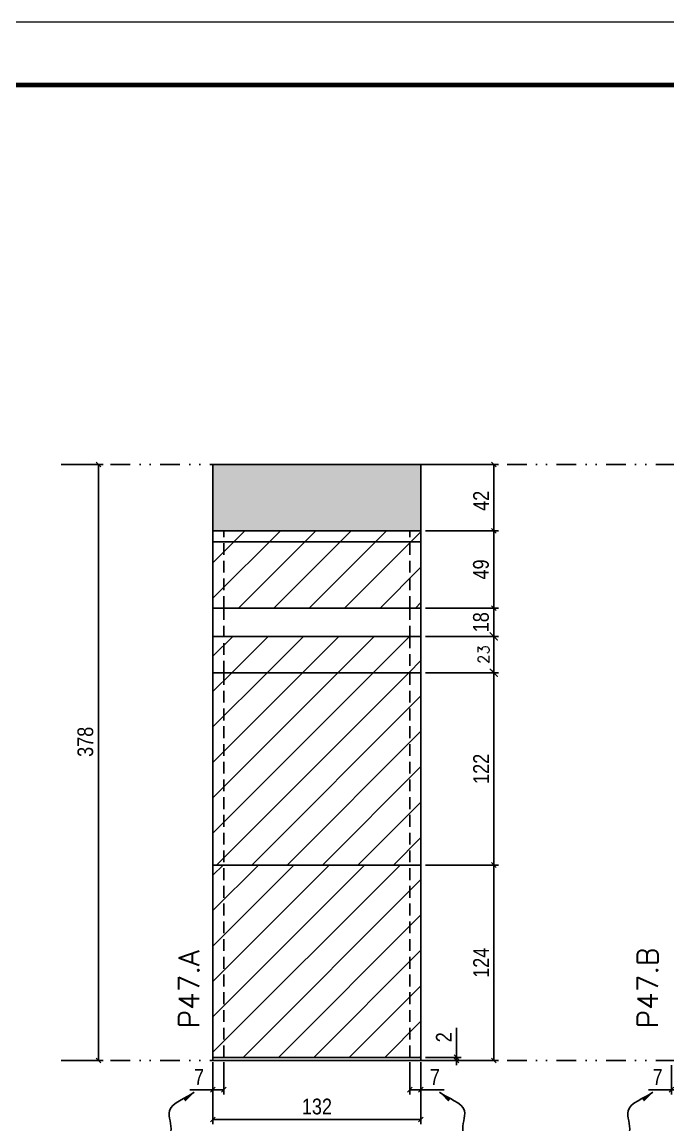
# Model space of a CAD drawing. Extents: x 2949 to 9203, y -16089 to 12527.
# Drawn here: x 8127 to 8537, y 7233 to 7932 of the extents above; entities that cross this region are included whole.
import ezdxf

# ---------------------------------------------------------------- set-up
doc = ezdxf.new("R2010")
doc.units = 0
for name, pattern in [('DASHED', [0.75, 0.5, -0.25]), ('DIVIDE2', [0.625, 0.25, -0.125, 0, -0.125, 0, -0.125]), ('HIDDEN', [0.375, 0.25, -0.125])]:
    doc.linetypes.add(name, pattern=pattern)
for name, color, linetype in [('COTA', 241, 'Continuous'), ('cotas', 4, 'Continuous'), ('Nível', 160, 'Continuous'), ('Painéis', 200, 'Continuous'), ('SARR_2.2x7', 40, 'Continuous'), ('Sarrafo de Pressão', 42, 'HIDDEN')]:
    doc.layers.add(name, color=color, linetype=linetype)
for name, color, linetype, lineweight in [('Folhas', 255, 'Continuous', 9), ('Hachura', 251, 'Continuous', 9), ('SARRAFO DE PRESSAO', 251, 'DASHED', 9), ('Texto Seção', 7, 'Continuous', 15)]:
    doc.layers.add(name, color=color, linetype=linetype, lineweight=lineweight)
doc.styles.add('COTA TECNICA', font='techl___.ttf', dxfattribs={"height": 10})
doc.styles.add('COTA TECNICA-50', font='techl___.ttf', dxfattribs={"height": 10})
doc.styles.add('REGUA-120', font='ROMANS.shx', dxfattribs={"height": 15})
doc.styles.add('ROMANS', font='romans.shx')
doc.styles.get("Standard").update_dxf_attribs({"font": 'arial.ttf'})
doc.dimstyles.new('COTA PAINEL-50', dxfattribs={"dimtxt": 10, "dimasz": 3, "dimexe": 3, "dimexo": 3, "dimgap": 3, "dimtad": 1, "dimdec": 1, "dimzin": 12, "dimdsep": 46, "dimtxsty": 'COTA TECNICA-50', "dimblk1": 'OBLIQUE', "dimblk2": 'OBLIQUE', "dimsah": 1, "dimcen": 0.9, "dimclrd": 4, "dimclre": 4, "dimclrt": 240, "dimadec": 1, "dimazin": 3, "dimtfac": 1, "dimtdec": 1, "dimtmove": 0, "dimatfit": 3, "dimfxl": 1, "dimtolj": 1, "dimtzin": 12, "dimarcsym": 0})
doc.dimstyles.new('Cota Paínel', dxfattribs={"dimtxt": 7, "dimasz": 5, "dimexe": 3, "dimexo": 3, "dimgap": 3, "dimtad": 1, "dimdec": 1, "dimzin": 12, "dimdsep": 46, "dimtxsty": 'ROMANS', "dimblk": 'ARCHTICK', "dimcen": 0, "dimclrd": 4, "dimclre": 4, "dimclrt": 1, "dimadec": 1, "dimazin": 3, "dimtfac": 1, "dimtdec": 1, "dimtmove": 0, "dimatfit": 3, "dimldrblk": 'OBLIQUE', "dimfxl": 1, "dimtolj": 1, "dimtzin": 12, "dimarcsym": 0})
doc.dimstyles.new('PAINEL', dxfattribs={"dimtxt": 10, "dimasz": 3, "dimexe": 3, "dimexo": 3, "dimgap": 3, "dimtad": 1, "dimdec": 1, "dimzin": 12, "dimdsep": 46, "dimtxsty": 'COTA TECNICA', "dimblk1": 'OBLIQUE', "dimblk2": 'OBLIQUE', "dimsah": 1, "dimcen": 0.9, "dimclrd": 4, "dimclre": 4, "dimclrt": 240, "dimadec": 1, "dimazin": 3, "dimtfac": 1, "dimtdec": 1, "dimtmove": 0, "dimatfit": 3, "dimfxl": 1, "dimtolj": 1, "dimtzin": 12, "dimarcsym": 0})
doc.dimstyles.get("Standard").update_dxf_attribs({"dimtxt": 0.18, "dimasz": 0.18, "dimexe": 0.18, "dimexo": 0.0625, "dimgap": 0.09, "dimtad": 0, "dimtih": 1, "dimtoh": 1, "dimdec": 4, "dimzin": 0, "dimdsep": 46, "dimtxsty": 'Standard', "dimcen": 0.09, "dimadec": 0, "dimazin": 0, "dimtfac": 1, "dimtdec": 4, "dimtofl": 0, "dimtmove": 0, "dimatfit": 3, "dimfxl": 1, "dimtolj": 1, "dimtzin": 0, "dimarcsym": 0})
pattern_1 = [(45, (-126071.967, -22672.47), (-11.2253202, 11.2253202), [])]

# ---------------------------------------------------------------- blocks, each defined once
blk = doc.blocks.new('9999999999')
at = {"layer": 'Folhas'}
blk.add_lwpolyline([(98138.98, 34190.21), (99623.98, 34190.21), (99623.98, 35240.21), (98138.98, 35240.21)], close=True, dxfattribs=at)
at = {"layer": 'Folhas', "color": 30, "const_width": 3}
blk.add_lwpolyline([(98213.98, 34230.21), (99583.98, 34230.21), (99583.98, 35200.21), (98213.98, 35200.21)], close=True, dxfattribs=at)
blk = doc.blocks.new('_Oblique')
at = {"color": 0, "linetype": 'ByBlock', "lineweight": -2}
blk.add_line((-0.5, -0.5), (0.5, 0.5), dxfattribs=at)
blk = doc.blocks.new('*D620')
at = {"layer": 'cotas', "color": 4, "linetype": 'ByBlock', "lineweight": -2, "transparency": 16777216}
for p, q in [((8155.19, 7651.72), (8178.91, 7651.72)), ((8175.91, 7651.72), (8175.91, 7273.72)), ((8155.19, 7273.72), (8178.91, 7273.72))]:
    blk.add_line(p, q, dxfattribs=at)
at = {"layer": 'Defpoints', "color": 0, "linetype": 'ByBlock', "transparency": 16777216}
for p in [(8152.19, 7651.72), (8152.19, 7273.72), (8175.91, 7273.72)]:
    blk.add_point(p, dxfattribs=at)
at = {"layer": 'cotas', "color": 4, "linetype": 'ByBlock', "lineweight": -2, "transparency": 16777216, "xscale": 3, "yscale": 3, "zscale": 3}
for p, rotation in [((8175.91, 7651.72), 90), ((8175.91, 7273.72), 270)]:
    blk.add_blockref('_Oblique', p, dxfattribs=dict(at, rotation=rotation))
at = {"layer": 'cotas', "color": 240, "linetype": 'ByBlock', "transparency": 16777216, "insert": (8167.67, 7475.87), "char_height": 10, "attachment_point": 5, "rotation": 90, "style": 'COTA TECNICA'}
blk.add_mtext('\\A1;378', dxfattribs=at)
blk = doc.blocks.new('*D585')
at = {"layer": 'COTA', "color": 4, "lineweight": -2, "transparency": 16777216}
for p, q in [((8248.6, 7272.72), (8248.6, 7233.26)), ((8380.6, 7272.72), (8380.6, 7233.26)), ((8248.6, 7236.26), (8380.6, 7236.26))]:
    blk.add_line(p, q, dxfattribs=at)
at = {"layer": 'Defpoints', "color": 0, "transparency": 16777216}
for p in [(8248.6, 7275.72), (8380.6, 7275.72), (8380.6, 7236.26)]:
    blk.add_point(p, dxfattribs=at)
at = {"layer": 'COTA', "color": 4, "lineweight": -2, "transparency": 16777216, "xscale": 3, "yscale": 3, "zscale": 3, "rotation": 180}
blk.add_blockref('_Oblique', (8248.6, 7236.26), dxfattribs=at)
at = {"layer": 'COTA', "color": 4, "lineweight": -2, "transparency": 16777216, "xscale": 3, "yscale": 3, "zscale": 3}
blk.add_blockref('_Oblique', (8380.6, 7236.26), dxfattribs=at)
at = {"layer": 'COTA', "color": 240, "transparency": 16777216, "insert": (8314.6, 7244.48), "char_height": 10, "attachment_point": 5, "style": 'COTA TECNICA'}
blk.add_mtext('\\A1;132', dxfattribs=at)
blk = doc.blocks.new('*D586')
at = {"layer": 'COTA', "color": 4, "lineweight": -2, "transparency": 16777216}
for p, q in [((8383.6, 7651.72), (8429.84, 7651.72)), ((8426.84, 7609.72), (8426.84, 7651.72)), ((8383.6, 7609.72), (8429.84, 7609.72))]:
    blk.add_line(p, q, dxfattribs=at)
at = {"layer": 'Defpoints', "color": 0, "transparency": 16777216}
for p in [(8380.6, 7651.72), (8426.84, 7651.72), (8380.6, 7609.72)]:
    blk.add_point(p, dxfattribs=at)
at = {"layer": 'COTA', "color": 4, "lineweight": -2, "transparency": 16777216, "xscale": 3, "yscale": 3, "zscale": 3}
for p, rotation in [((8426.84, 7651.72), 90), ((8426.84, 7609.72), 270)]:
    blk.add_blockref('_Oblique', p, dxfattribs=dict(at, rotation=rotation))
at = {"layer": 'COTA', "color": 240, "transparency": 16777216, "insert": (8418.77, 7628.72), "char_height": 10, "attachment_point": 5, "rotation": 90, "style": 'COTA TECNICA'}
blk.add_mtext('\\A1;42', dxfattribs=at)
blk = doc.blocks.new('*D587')
at = {"layer": 'COTA', "color": 4, "lineweight": -2, "transparency": 16777216}
for p, q in [((8248.6, 7270.72), (8248.6, 7252.21)), ((8255.6, 7272.72), (8255.6, 7252.21)), ((8248.6, 7255.21), (8233.87, 7255.21)), ((8255.6, 7255.21), (8248.6, 7255.21))]:
    blk.add_line(p, q, dxfattribs=at)
at = {"layer": 'Defpoints', "color": 0, "transparency": 16777216}
for p in [(8255.6, 7275.72), (8248.6, 7273.72), (8248.6, 7255.21)]:
    blk.add_point(p, dxfattribs=at)
at = {"layer": 'COTA', "color": 4, "lineweight": -2, "transparency": 16777216, "xscale": 3, "yscale": 3, "zscale": 3, "rotation": 180}
blk.add_blockref('_Oblique', (8248.6, 7255.21), dxfattribs=at)
at = {"layer": 'COTA', "color": 4, "lineweight": -2, "transparency": 16777216, "xscale": 3, "yscale": 3, "zscale": 3}
blk.add_blockref('_Oblique', (8255.6, 7255.21), dxfattribs=at)
at = {"layer": 'COTA', "color": 240, "transparency": 16777216, "insert": (8239.74, 7263.28), "char_height": 10, "attachment_point": 5, "style": 'COTA TECNICA-50'}
blk.add_mtext('\\A1;7', dxfattribs=at)
blk = doc.blocks.new('*D588')
at = {"layer": 'COTA', "color": 4, "lineweight": -2, "transparency": 16777216}
for p, q in [((8373.6, 7272.72), (8373.6, 7252.21)), ((8380.6, 7270.72), (8380.6, 7252.21)), ((8373.6, 7255.21), (8380.6, 7255.21)), ((8380.6, 7255.21), (8395.33, 7255.21))]:
    blk.add_line(p, q, dxfattribs=at)
at = {"layer": 'Defpoints', "color": 0, "transparency": 16777216}
for p in [(8373.6, 7275.72), (8380.6, 7273.72), (8380.6, 7255.21)]:
    blk.add_point(p, dxfattribs=at)
at = {"layer": 'COTA', "color": 4, "lineweight": -2, "transparency": 16777216, "xscale": 3, "yscale": 3, "zscale": 3, "rotation": 180}
blk.add_blockref('_Oblique', (8373.6, 7255.21), dxfattribs=at)
at = {"layer": 'COTA', "color": 4, "lineweight": -2, "transparency": 16777216, "xscale": 3, "yscale": 3, "zscale": 3}
blk.add_blockref('_Oblique', (8380.6, 7255.21), dxfattribs=at)
at = {"layer": 'COTA', "color": 240, "transparency": 16777216, "insert": (8389.47, 7263.28), "char_height": 10, "attachment_point": 5, "style": 'COTA TECNICA-50'}
blk.add_mtext('\\A1;7', dxfattribs=at)
blk = doc.blocks.new('*D589')
at = {"layer": 'COTA', "color": 4, "lineweight": -2, "transparency": 16777216}
for p, q in [((8383.6, 7397.72), (8429.84, 7397.72)), ((8426.84, 7273.72), (8426.84, 7397.72)), ((8383.6, 7273.72), (8429.84, 7273.72))]:
    blk.add_line(p, q, dxfattribs=at)
at = {"layer": 'Defpoints', "color": 0, "transparency": 16777216}
for p in [(8380.6, 7397.72), (8426.84, 7397.72), (8380.6, 7273.72)]:
    blk.add_point(p, dxfattribs=at)
at = {"layer": 'COTA', "color": 4, "lineweight": -2, "transparency": 16777216, "xscale": 3, "yscale": 3, "zscale": 3}
for p, rotation in [((8426.84, 7397.72), 90), ((8426.84, 7273.72), 270)]:
    blk.add_blockref('_Oblique', p, dxfattribs=dict(at, rotation=rotation))
at = {"layer": 'COTA', "color": 240, "transparency": 16777216, "insert": (8418.77, 7335.72), "char_height": 10, "attachment_point": 5, "rotation": 90, "style": 'COTA TECNICA-50'}
blk.add_mtext('\\A1;124', dxfattribs=at)
blk = doc.blocks.new('*D590')
at = {"layer": 'COTA', "color": 4, "lineweight": -2, "transparency": 16777216}
for p, q in [((8403.13, 7275.72), (8403.13, 7294.52)), ((8383.6, 7275.72), (8406.13, 7275.72)), ((8403.13, 7273.72), (8403.13, 7275.72)), ((8383.6, 7273.72), (8406.13, 7273.72)), ((8403.13, 7273.72), (8403.13, 7270.72))]:
    blk.add_line(p, q, dxfattribs=at)
at = {"layer": 'Defpoints', "color": 0, "transparency": 16777216}
for p in [(8380.6, 7275.72), (8380.6, 7273.72), (8403.13, 7273.72)]:
    blk.add_point(p, dxfattribs=at)
at = {"layer": 'COTA', "color": 4, "lineweight": -2, "transparency": 16777216, "xscale": 3, "yscale": 3, "zscale": 3}
for p, rotation in [((8403.13, 7275.72), 270), ((8403.13, 7273.72), 90)]:
    blk.add_blockref('_Oblique', p, dxfattribs=dict(at, rotation=rotation))
at = {"layer": 'COTA', "color": 240, "transparency": 16777216, "insert": (8395.13, 7288.46), "char_height": 10, "attachment_point": 5, "rotation": 90, "style": 'COTA TECNICA-50'}
blk.add_mtext('\\A1;2', dxfattribs=at)
blk = doc.blocks.new('*D591')
at = {"layer": 'COTA', "color": 4, "linetype": 'ByBlock', "lineweight": -2, "transparency": 16777216}
for p, q in [((8383.6, 7609.72), (8429.84, 7609.72)), ((8426.84, 7609.72), (8426.84, 7560.72)), ((8383.6, 7560.72), (8429.84, 7560.72))]:
    blk.add_line(p, q, dxfattribs=at)
at = {"layer": 'Defpoints', "color": 0, "linetype": 'ByBlock', "transparency": 16777216}
for p in [(8380.6, 7609.72), (8380.6, 7560.72), (8426.84, 7560.72)]:
    blk.add_point(p, dxfattribs=at)
at = {"layer": 'COTA', "color": 4, "linetype": 'ByBlock', "lineweight": -2, "transparency": 16777216, "xscale": 3, "yscale": 3, "zscale": 3}
for p, rotation in [((8426.84, 7609.72), 90), ((8426.84, 7560.72), 270)]:
    blk.add_blockref('_Oblique', p, dxfattribs=dict(at, rotation=rotation))
at = {"layer": 'COTA', "color": 240, "linetype": 'ByBlock', "transparency": 16777216, "insert": (8418.74, 7585.22), "char_height": 10, "attachment_point": 5, "rotation": 90, "style": 'COTA TECNICA'}
blk.add_mtext('\\A1;49', dxfattribs=at)
blk = doc.blocks.new('*D610')
at = {"layer": 'COTA', "color": 4, "linetype": 'ByBlock', "lineweight": -2, "transparency": 16777216}
for p, q in [((8383.6, 7519.72), (8429.84, 7519.72)), ((8426.84, 7397.72), (8426.84, 7519.72)), ((8383.6, 7397.72), (8429.84, 7397.72))]:
    blk.add_line(p, q, dxfattribs=at)
at = {"layer": 'Defpoints', "color": 0, "linetype": 'ByBlock', "transparency": 16777216}
for p in [(8380.6, 7519.72), (8426.84, 7519.72), (8380.6, 7397.72)]:
    blk.add_point(p, dxfattribs=at)
at = {"layer": 'COTA', "color": 4, "linetype": 'ByBlock', "lineweight": -2, "transparency": 16777216, "xscale": 3, "yscale": 3, "zscale": 3}
for p, rotation in [((8426.84, 7519.72), 90), ((8426.84, 7397.72), 270)]:
    blk.add_blockref('_Oblique', p, dxfattribs=dict(at, rotation=rotation))
at = {"layer": 'COTA', "color": 240, "linetype": 'ByBlock', "transparency": 16777216, "insert": (8418.78, 7458.72), "char_height": 10, "attachment_point": 5, "rotation": 90, "style": 'COTA TECNICA'}
blk.add_mtext('\\A1;122', dxfattribs=at)
blk = doc.blocks.new('*D594')
at = {"layer": 'COTA', "color": 4, "lineweight": -2, "transparency": 16777216}
for p, q in [((8539.68, 7270.72), (8539.68, 7252.21)), ((8546.68, 7272.72), (8546.68, 7252.21)), ((8539.68, 7255.21), (8524.94, 7255.21)), ((8546.68, 7255.21), (8539.68, 7255.21))]:
    blk.add_line(p, q, dxfattribs=at)
at = {"layer": 'Defpoints', "color": 0, "transparency": 16777216}
for p in [(8546.68, 7275.72), (8539.68, 7273.72), (8539.68, 7255.21)]:
    blk.add_point(p, dxfattribs=at)
at = {"layer": 'COTA', "color": 4, "lineweight": -2, "transparency": 16777216, "xscale": 3, "yscale": 3, "zscale": 3, "rotation": 180}
blk.add_blockref('_Oblique', (8539.68, 7255.21), dxfattribs=at)
at = {"layer": 'COTA', "color": 4, "lineweight": -2, "transparency": 16777216, "xscale": 3, "yscale": 3, "zscale": 3}
blk.add_blockref('_Oblique', (8546.68, 7255.21), dxfattribs=at)
at = {"layer": 'COTA', "color": 240, "transparency": 16777216, "insert": (8530.81, 7263.28), "char_height": 10, "attachment_point": 5, "style": 'COTA TECNICA-50'}
blk.add_mtext('\\A1;7', dxfattribs=at)
blk = doc.blocks.new('_ArchTick')
at = {"color": 0, "linetype": 'ByBlock', "const_width": 0.15}
blk.add_lwpolyline([(-0.5, -0.5), (0.5, 0.5)], dxfattribs=at)
blk = doc.blocks.new('*D576')
at = {"layer": 'COTA', "color": 4, "lineweight": -2, "transparency": 16777216}
for p, q in [((8383.6, 7542.72), (8429.84, 7542.72)), ((8426.84, 7519.72), (8426.84, 7542.72)), ((8383.6, 7519.72), (8429.84, 7519.72))]:
    blk.add_line(p, q, dxfattribs=at)
at = {"layer": 'Defpoints', "color": 0, "transparency": 16777216}
for p in [(8380.6, 7542.72), (8426.84, 7542.72), (8380.6, 7519.72)]:
    blk.add_point(p, dxfattribs=at)
at = {"layer": 'COTA', "color": 4, "lineweight": -2, "transparency": 16777216, "xscale": 5, "yscale": 5, "zscale": 5}
for p, rotation in [((8426.84, 7542.72), 90), ((8426.84, 7519.72), 270)]:
    blk.add_blockref('_ArchTick', p, dxfattribs=dict(at, rotation=rotation))
at = {"layer": 'COTA', "color": 1, "transparency": 16777216, "insert": (8420.34, 7531.22), "char_height": 7, "attachment_point": 5, "rotation": 90, "style": 'ROMANS'}
blk.add_mtext('\\A1;23', dxfattribs=at)
blk = doc.blocks.new('*D2618')
at = {"layer": 'COTA', "color": 4, "lineweight": -2, "transparency": 16777216}
for p, q in [((8383.6, 7560.72), (8429.84, 7560.72)), ((8426.84, 7542.72), (8426.84, 7560.72)), ((8383.6, 7542.72), (8429.84, 7542.72))]:
    blk.add_line(p, q, dxfattribs=at)
at = {"layer": 'Defpoints', "color": 0, "transparency": 16777216}
for p in [(8380.6, 7560.72), (8426.84, 7560.72), (8380.6, 7542.72)]:
    blk.add_point(p, dxfattribs=at)
at = {"layer": 'COTA', "color": 4, "lineweight": -2, "transparency": 16777216, "xscale": 3, "yscale": 3, "zscale": 3}
for p, rotation in [((8426.84, 7560.72), 90), ((8426.84, 7542.72), 270)]:
    blk.add_blockref('_Oblique', p, dxfattribs=dict(at, rotation=rotation))
at = {"layer": 'COTA', "color": 240, "transparency": 16777216, "insert": (8418.75, 7551.72), "char_height": 10, "attachment_point": 5, "rotation": 90, "style": 'COTA TECNICA-50'}
blk.add_mtext('\\A1;18', dxfattribs=at)

msp = doc.modelspace()

# ---------------------------------------------------------------- hatches: boundary and pattern name
at = {"layer": 'COTA', "linetype": 'ByBlock'}
h = msp.add_hatch(dxfattribs=at)
h.set_pattern_fill('AR-CONC', color=256, scale=0.03)
h.set_pattern_definition([(50, (-123163.177, -21530.6954), (5.46554007, -0.47817257), [0.5715, -6.2865]), (355, (-123163.177, -21530.6954), (-1.05730264, 5.73170536), [0.4572, -5.02921753]), (100.4514447, (-123162.7217, -21530.735), (4.40823741, 5.25353256), [0.48570026, -5.34270734]), (46.1842, (-123163.177, -21529.1714), (8.13237123, -1.26126984), [0.85725, -9.42975]), (96.6355576, (-123162.4995, -21529.2765), (7.122124, 7.42278374), [0.7285507, -8.01406824]), (351.184151, (-123163.177, -21529.171), (7.122124, 7.42278374), [0.685799, -7.54379196]), (21, (-123162.415, -21529.5524), (4.54843174, -3.06795595), [0.5715, -6.2865]), (326, (-123162.415, -21529.5524), (1.85406085, 5.52563898), [0.4572, -5.0292]), (71.451445, (-123162.036, -21529.808), (6.40249258, 2.45768307), [0.48570026, -5.34269813]), (37.5, (-123163.1771, -21530.6954), (0.092658098, 2.536651166), [0, -4.96824, 0, -5.1054, 0, -5.04825]), (7.5, (-123163.1771, -21530.6954), (2.004589875, 3.005417245), [0, -2.91084, 0, -4.85394, 0, -1.92405]), (327.5, (-123164.8764, -21530.6954), (4.067717855, -0.17186232), [0, -1.905, 0, -5.9436, 0, -7.8867]), (317.5, (-123165.6384, -21530.6954), (4.44387544, 0.76279473), [0, -2.4765, 0, -3.94716, 0, -5.6007])])
h.paths.add_polyline_path([(8248.6, 7609.72), (8380.6, 7609.72), (8380.6, 7651.72), (8248.6, 7651.72)])
at = {"layer": 'Hachura', "linetype": 'ByBlock'}
h = msp.add_hatch(dxfattribs=at)
h.set_pattern_fill('ANSI31', color=256, scale=5)
h.set_pattern_definition(pattern_1)
h.paths.add_polyline_path([(8380.6, 7560.72), (8380.6, 7609.72), (8248.6, 7609.72), (8248.6, 7560.72)])
h = msp.add_hatch(dxfattribs=at)
h.set_pattern_fill('ANSI31', color=256, scale=5)
h.set_pattern_definition(pattern_1)
h.paths.add_polyline_path([(8380.6, 7560.72), (8380.6, 7609.72), (8248.6, 7609.72), (8248.6, 7560.72)])
at = {"layer": 'Hachura'}
h = msp.add_hatch(dxfattribs=at)
h.set_pattern_fill('ANSI31', color=256, scale=5)
h.paths.add_polyline_path([(8380.6, 7519.72), (8380.6, 7542.72), (8248.6, 7542.72), (8248.6, 7519.72)])
at = {"layer": 'Hachura', "linetype": 'ByBlock'}
h = msp.add_hatch(dxfattribs=at)
h.set_pattern_fill('ANSI31', color=256, scale=5)
h.paths.add_polyline_path([(8380.6, 7519.72), (8248.6, 7519.72), (8248.6, 7397.72), (8380.6, 7397.72)])
h = msp.add_hatch(dxfattribs=at)
h.set_pattern_fill('ANSI31', color=256, scale=5)
h.set_pattern_definition([(45, (-126071.967, -22713.47), (-11.2253202, 11.2253202), [])])
h.paths.add_polyline_path([(8380.6, 7397.72), (8248.6, 7397.72), (8248.6, 7275.72), (8380.6, 7275.72)])

# ---------------------------------------------------------------- linework, layer by layer
at = {"layer": 'COTA', "linetype": 'ByBlock'}
msp.add_lwpolyline([(8248.6, 7609.72), (8380.6, 7609.72), (8380.6, 7651.72), (8248.6, 7651.72)], close=True, dxfattribs=at)
at = {"layer": 'Nível', "color": 4, "linetype": 'DIVIDE2', "ltscale": 50}
for p, q in [((8152.19, 7651.72), (9162.53, 7651.72)), ((8152.19, 7273.72), (9162.53, 7273.72))]:
    msp.add_line(p, q, dxfattribs=at)
at = {"layer": 'Painéis'}
for p, q in [((8248.6, 7560.72), (8380.6, 7560.72)), ((8380.6, 7542.72), (8248.6, 7542.72)), ((8248.6, 7542.72), (8380.6, 7542.72)), ((8248.6, 7519.72), (8248.6, 7542.72)), ((8380.6, 7542.72), (8380.6, 7519.72)), ((8380.6, 7519.72), (8248.6, 7519.72)), ((8380.6, 7519.72), (8248.6, 7519.72))]:
    msp.add_line(p, q, dxfattribs=at)
for points in [[(8380.6, 7542.72), (8380.6, 7609.72), (8248.6, 7609.72), (8248.6, 7542.72)], [(8248.6, 7397.72), (8380.6, 7397.72), (8380.6, 7519.72)], [(8248.6, 7519.72), (8248.6, 7397.72)]]:
    msp.add_lwpolyline(points, dxfattribs=at)
for points in [[(8248.6, 7275.72), (8380.6, 7275.72), (8380.6, 7397.72), (8248.6, 7397.72)], [(8248.6, 7275.72), (8380.6, 7275.72), (8380.6, 7273.72), (8248.6, 7273.72)]]:
    msp.add_lwpolyline(points, close=True, dxfattribs=at)
at = {"layer": 'SARR_2.2x7'}
msp.add_line((8248.6, 7602.72), (8380.6, 7602.72), dxfattribs=at)
at = {"layer": 'Sarrafo de Pressão', "ltscale": 30}
for p, q in [((8255.6, 7560.72), (8255.6, 7609.72)), ((8373.6, 7560.72), (8373.6, 7609.72)), ((8255.6, 7560.72), (8255.6, 7542.72)), ((8373.6, 7560.72), (8373.6, 7542.72)), ((8255.6, 7519.72), (8255.6, 7542.72)), ((8373.6, 7542.72), (8373.6, 7519.72)), ((8255.6, 7275.72), (8255.6, 7519.72)), ((8373.6, 7275.72), (8373.6, 7519.72))]:
    msp.add_line(p, q, dxfattribs=at)

# ---------------------------------------------------------------- block references
at = {"layer": 'SARRAFO DE PRESSAO', "color": 6, "linetype": 'ByBlock'}
msp.add_blockref('9999999999', (-90421.44, -27307.77), dxfattribs=at)

# ---------------------------------------------------------------- texts
at = {"layer": 'Texto Seção', "char_height": 13, "width": 285.3299, "attachment_point": 7, "rotation": 90, "style": 'REGUA-120'}
for s, insert in [('P47.A', (8239.94, 7294.18)), ('P47.B', (8531.01, 7294.18))]:
    msp.add_mtext(s, dxfattribs=dict(at, insert=insert))

# ---------------------------------------------------------------- dimensions: what is measured, and where the dimension line sits
at = {"layer": 'COTA'}
dim = msp.add_linear_dim(base=(8426.84, 7651.72), p1=(8380.6, 7609.72), p2=(8380.6, 7651.72), angle=90, dimstyle='PAINEL', override={"dimarcsym": 2}, dxfattribs=at)
dim.commit()
dim.dimension.update_dxf_attribs({"geometry": '*D586', "text_midpoint": (8426.84, 7628.72), "dimtype": 160})
at = {"layer": 'COTA', "linetype": 'ByBlock'}
for base, p1, p2, picture, middle in [((8426.84, 7560.72), (8380.6, 7609.72), (8380.6, 7560.72), '*D591', (8418.74, 7585.22)), ((8426.84, 7519.72), (8380.6, 7397.72), (8380.6, 7519.72), '*D610', (8418.78, 7458.72))]:
    dim = msp.add_linear_dim(base=base, p1=p1, p2=p2, angle=90, dimstyle='PAINEL', dxfattribs=at)
    dim.commit()
    dim.dimension.update_dxf_attribs({"geometry": picture, "text_midpoint": middle})
at = {"layer": 'COTA'}
for base, p1, p2, angle, dimstyle, picture, middle in [((8426.84, 7560.72), (8380.6, 7542.72), (8380.6, 7560.72), 90, 'COTA PAINEL-50', '*D2618', (8418.75, 7551.72)), ((8426.84, 7542.72), (8380.6, 7519.72), (8380.6, 7542.72), 90, 'Cota Paínel', '*D576', (8420.34, 7531.22)), ((8426.84, 7397.72), (8380.6, 7273.72), (8380.6, 7397.72), 90, 'COTA PAINEL-50', '*D589', (8418.77, 7335.72)), ((8248.6, 7255.21), (8255.6, 7275.72), (8248.6, 7273.72), 180, 'COTA PAINEL-50', '*D587', (8239.74, 7263.28)), ((8539.68, 7255.21), (8546.68, 7275.72), (8539.68, 7273.72), 180, 'COTA PAINEL-50', '*D594', (8530.81, 7263.28))]:
    dim = msp.add_linear_dim(base=base, p1=p1, p2=p2, angle=angle, dimstyle=dimstyle, dxfattribs=at)
    dim.commit()
    dim.dimension.update_dxf_attribs({"geometry": picture, "text_midpoint": middle})
dim = msp.add_linear_dim(base=(8403.13, 7273.72), p1=(8380.6, 7275.72), p2=(8380.6, 7273.72), angle=90, dimstyle='COTA PAINEL-50', dxfattribs=at)
dim.commit()
dim.dimension.update_dxf_attribs({"geometry": '*D590', "text_midpoint": (8403.13, 7288.46), "dimtype": 160})
dim = msp.add_linear_dim(base=(8380.6, 7236.26), p1=(8248.6, 7275.72), p2=(8380.6, 7275.72), dimstyle='PAINEL', override={"dimarcsym": 2}, dxfattribs=at)
dim.commit()
dim.dimension.update_dxf_attribs({"geometry": '*D585', "text_midpoint": (8314.6, 7244.48)})
dim = msp.add_linear_dim(base=(8380.6, 7255.21), p1=(8373.6, 7275.72), p2=(8380.6, 7273.72), dimstyle='COTA PAINEL-50', dxfattribs=at)
dim.commit()
dim.dimension.update_dxf_attribs({"geometry": '*D588', "text_midpoint": (8389.47, 7263.28)})
at = {"layer": 'cotas', "linetype": 'ByBlock'}
dim = msp.add_linear_dim(base=(8175.91, 7273.72), p1=(8152.19, 7651.72), p2=(8152.19, 7273.72), angle=90, dimstyle='PAINEL', dxfattribs=at)
dim.commit()
dim.dimension.update_dxf_attribs({"geometry": '*D620', "text_midpoint": (8175.91, 7475.87), "dimtype": 160})

# ---------------------------------------------------------------- leaders
at = {"layer": 'COTA', "path_type": 1}
for points in [[(8236.77, 7253.54), (8220.99, 7241.7), (8221.91, 7228.7), (8216.36, 7218.91)], [(8392.43, 7253.54), (8408.22, 7241.7), (8407.29, 7228.7), (8412.85, 7218.91)], [(8527.85, 7253.54), (8512.06, 7241.7), (8512.99, 7228.7), (8507.43, 7218.91)]]:
    msp.add_leader(points, dimstyle='Standard', override={"dimasz": 8}, dxfattribs=at)

doc.saveas('drawing.dxf')
